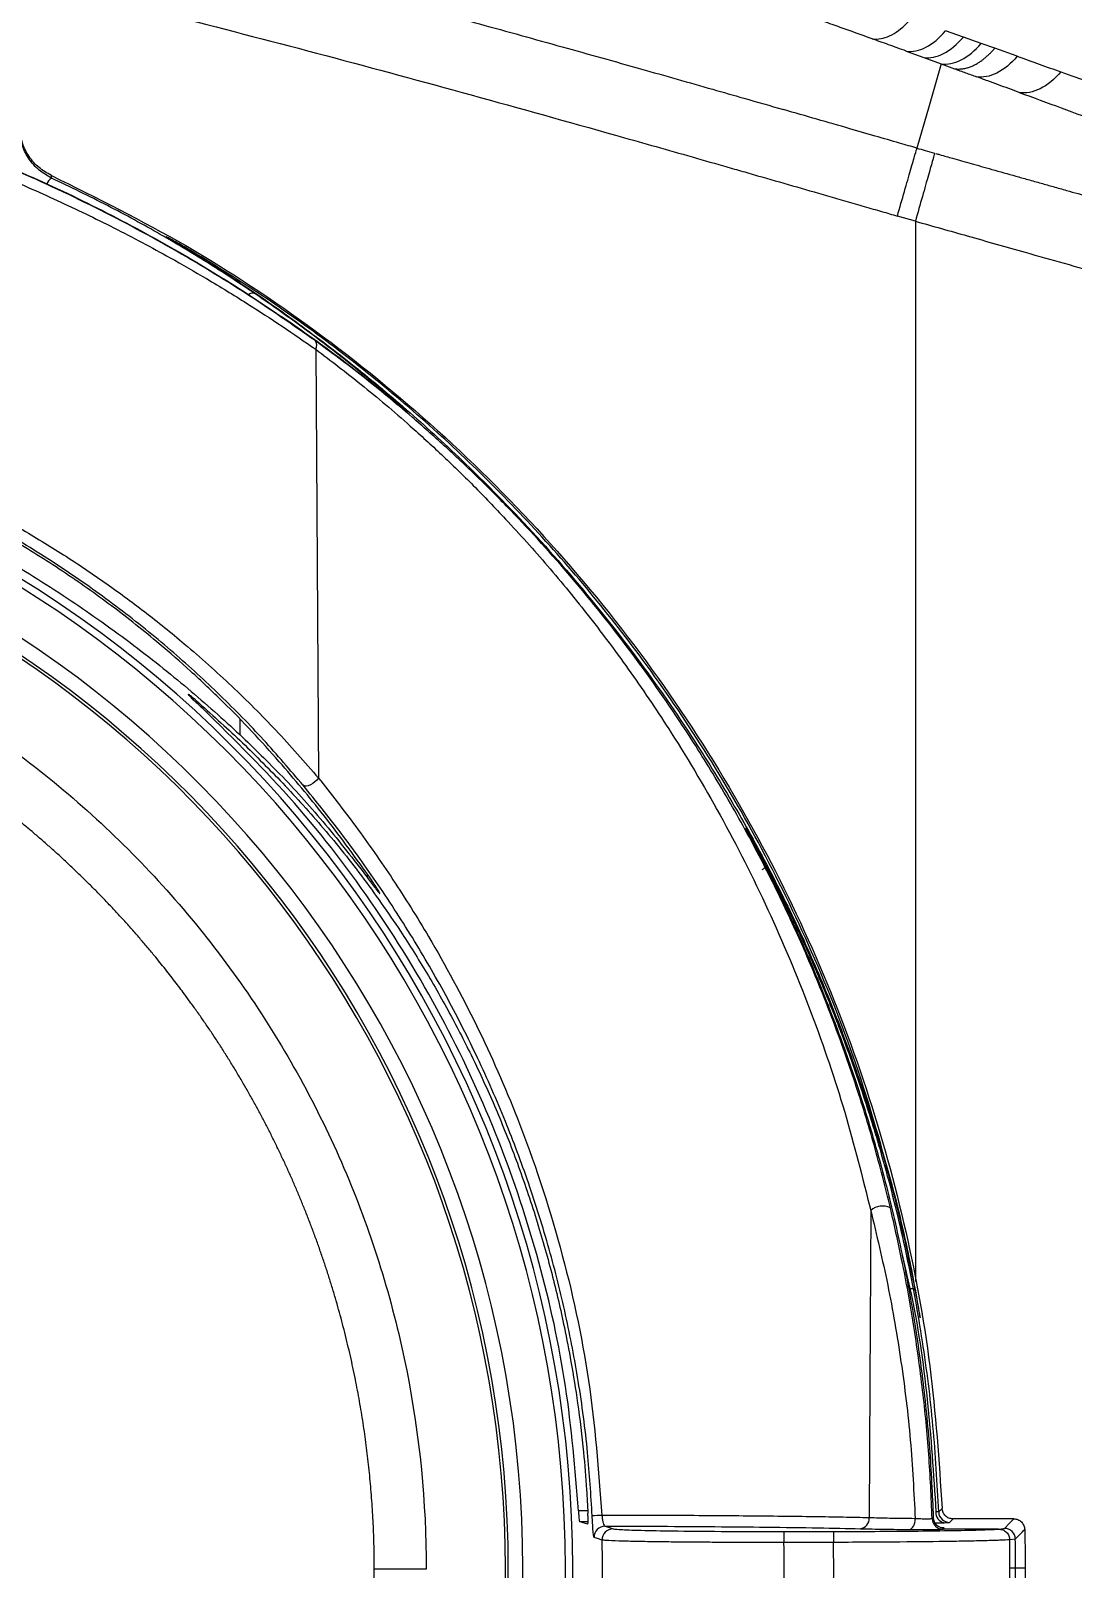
# Model space of a CAD drawing. Extents: x -50 to 28, y -10 to 124.
# Drawn here: x -36.526 to -33.661, y 41.026 to 45.254 of the extents above; entities that cross this region are included whole.
import ezdxf

# ---------------------------------------------------------------- set-up
doc = ezdxf.new("R2010")
doc.units = 0
doc.header["$MEASUREMENT"] = 0
doc.layers.add('GEOMETRY', color=2, linetype='Continuous', lineweight=25)

# ---------------------------------------------------------------- blocks, each defined once
blk = doc.blocks.new('2026 EXCURSION-ENTICE')
at = {"layer": 'GEOMETRY'}
for p, q in [((-22.4809, -33.6905), (-22.5296, -33.6732)), ((-22.4319, -33.708), (-22.4809, -33.6905)), ((-22.6377, -33.7293), (-22.5899, -33.7466)), ((-22.3946, -33.7212), (-22.4319, -33.7079)), ((-22.3328, -33.7433), (-22.3946, -33.7212)), ((-22.5899, -33.7466), (-22.5418, -33.7641)), ((-22.5418, -33.7641), (-22.5053, -33.7774)), ((-22.6128, -34.1965), (-22.6622, -34.1825)), ((-22.6128, -34.1965), (-22.6128, -37.1107)), ((-24.2607, -34.5487), (-24.253, -35.727)), ((-24.0644, -34.6789), (-24.0638, -34.6788)), ((-24.4695, -35.565), (-24.4697, -35.6075)), ((-24.1193, -35.9906), (-24.1195, -35.9999)), ((-24.6037, -36.3456), (-24.6188, -36.325)), ((-23.5132, -37.7408), (-23.5388, -37.7408)), ((-23.5359, -37.7705), (-23.5124, -37.7705)), ((-22.9741, -37.798), (-22.8379, -37.7979)), ((-22.9741, -37.798), (-22.974, -37.828)), ((-22.8379, -37.7979), (-22.8379, -37.8279)), ((-22.5591, -37.7741), (-22.5339, -37.7737)), ((-22.3843, -37.7915), (-22.5366, -37.7916)), ((-22.3423, -37.7631), (-22.5093, -37.7632)), ((-22.8379, -37.8279), (-22.974, -37.828)), ((-22.338, -37.8189), (-22.3534, -37.8208)), ((-22.3526, -37.898), (-22.3373, -37.898)), ((-22.3373, -37.898), (-22.3109, -37.898))]:
    blk.add_line(p, q, dxfattribs=at)
at = {"layer": 'GEOMETRY', "flags": 128}
for points in [[(-22.5418, -33.7641), (-22.5751, -33.8799), (-22.6085, -33.9958)], [(-22.7234, -33.9625), (-22.7582, -33.9524), (-22.7927, -33.9424)], [(-24.9873, -34.0779), (-24.9872, -34.074), (-24.9872, -34.0709)], [(-24.253, -35.727), (-24.2574, -35.7327), (-24.2629, -35.7379), (-24.269, -35.7425), (-24.2754, -35.7461), (-24.2816, -35.7485), (-24.2872, -35.7494), (-24.2919, -35.749), (-24.2953, -35.7471)], [(-22.7356, -36.9153), (-22.7378, -37.3886), (-22.7396, -37.7605)], [(-22.6138, -37.1344), (-22.6154, -37.1325), (-22.6196, -37.1313), (-22.6261, -37.1309), (-22.6317, -37.1311)], [(-22.5634, -37.7593), (-22.5652, -37.7612), (-22.5666, -37.7626)], [(-22.5393, -37.7344), (-22.5445, -37.7399), (-22.5487, -37.7441)], [(-23.5131, -37.778), (-23.5259, -37.7738), (-23.5359, -37.7705)], [(-23.4659, -37.7833), (-23.4534, -37.7874), (-23.4437, -37.7906)], [(-22.6298, -37.7925), (-22.6266, -37.7919), (-22.6236, -37.7901), (-22.6207, -37.7874), (-22.6182, -37.7837), (-22.6162, -37.7792), (-22.6146, -37.7741), (-22.6136, -37.7686), (-22.6132, -37.7628)], [(-22.5366, -37.7916), (-22.5348, -37.7898), (-22.5334, -37.7883)], [(-22.5187, -37.773), (-22.5134, -37.7675), (-22.5093, -37.7632)], [(-22.3681, -37.7895), (-22.3536, -37.7747), (-22.3423, -37.7631)], [(-23.4736, -37.8214), (-23.486, -37.8173), (-23.4958, -37.8141)]]:
    blk.add_lwpolyline(points, dxfattribs=at)
at = {"layer": 'GEOMETRY'}
for centre, radius, start, end in [((-24.9649, -34.1075), 0.0371, 127.2148, 161.4988), ((-24.4347, -34.4124), 0.0178, 65.6593, 128.8399), ((-24.2785, -34.5382), 0.0206, 329.3548, 40.276), ((-26.7555, -37.9016), 3.201, 281.9546, 78.1398), ((-26.7555, -37.9016), 3.181, 282.0488, 78.0457), ((-26.7555, -37.9016), 3.064, 282.5142, 77.5802), ((-26.7555, -37.9016), 3.024, 282.7218, 77.3726), ((-26.7555, -37.9016), 3.016, 283.2268, 76.8676), ((-23.0436, -35.9578), 0.0229, 295.5685, 335.4849), ((-22.7033, -36.9533), 0.0499, 64.0833, 130.3662), ((-23.4547, -38.304), 0.5507, 92.0225, 94.8219), ((-22.5335, -37.7583), 0.03, 181.9639, 270.0276), ((-22.5291, -37.7467), 0.0274, 174.1666, 259.8986), ((-22.5187, -37.743), 0.03, 182.1641, 270.0277), ((-23.4658, -37.8133), 0.03, 90.1456, 181.5076), ((-23.4436, -37.8206), 0.03, 90.1454, 181.3715), ((-22.7676, -37.7623), 0.0281, 276.2362, 3.6465), ((-22.5366, -37.7616), 0.03, 181.9209, 270.0276), ((-22.368, -37.8195), 0.03, 1.0933, 90.0272), ((-31.443, -28.951), 12.7098, 315.75561, 315.92229), ((-26.7555, -37.9016), 3.2828, 358.693, 1.4015), ((-26.7555, -37.9016), 3.7822, 358.9789, 1.1156), ((-26.7555, -37.9016), 3.9183, 359.016, 1.0785), ((-26.7555, -37.9016), 4.4028, 0.0472, 1.052), ((-26.7555, -37.9016), 4.4182, 0.0472, 1.0733), ((-26.7555, -37.9016), 4.4028, 359.0424, 0.0472), ((-26.7555, -37.9016), 4.4182, 359.0212, 0.0472)]:
    blk.add_arc(centre, radius, start, end, dxfattribs=at)
for points, knots in [([(36.6428, -38.9849), (36.6428, -38.9538), (36.6428, -38.9209), (36.6428, -38.8518), (36.6428, -38.8157), (36.6428, -38.7044), (36.6428, -38.6259), (36.6429, -38.4716), (36.6429, -38.3959), (36.6429, -38.2918), (36.6429, -38.2586), (36.6429, -38.196), (36.6429, -38.1665), (36.643, -38.1112), (36.643, -38.0854), (36.643, -38.0366), (36.643, -38.0136), (36.643, -37.9686), (36.643, -37.9463), (36.643, -37.9016), (36.643, -37.8792), (36.643, -37.7674), (36.6431, -37.6779), (36.6431, -37.2302), (36.643, -36.8711), (36.6425, -36.1483), (36.642, -35.7846), (36.6407, -35.0531), (36.6397, -34.6853), (36.6362, -33.5784), (36.6327, -32.8363), (36.6258, -31.7329), (36.6232, -31.3667), (36.6174, -30.6389), (36.6143, -30.2773), (36.6073, -29.5579), (36.6036, -29.2001), (36.5954, -28.4845), (36.5909, -28.1267), (36.5766, -27.0538), (36.5657, -26.3392), (36.5282, -24.1982), (36.497, -22.7741), (36.4381, -20.634), (36.4164, -19.92), (36.3801, -18.8478), (36.3674, -18.4902), (36.3408, -17.775), (36.3267, -17.4174), (36.2972, -16.7019), (36.2818, -16.3439), (36.2492, -15.6276), (36.2321, -15.2693), (36.1961, -14.5528), (36.1772, -14.1946), (36.1373, -13.4788), (36.1163, -13.1213), (36.0491, -12.0493), (35.9987, -11.335), (35.8805, -9.9073), (35.8128, -9.1939), (35.7232, -8.3929), (35.713, -8.3039), (35.6975, -8.1705), (35.6923, -8.1261), (35.6818, -8.0371), (35.6765, -7.9925), (35.665, -7.9028), (35.6586, -7.8577), (35.6448, -7.7684), (35.6373, -7.7241), (35.6214, -7.6359), (35.6129, -7.5919), (35.5946, -7.5036), (35.5849, -7.4593), (35.4923, -7.0621), (35.374, -6.7174), (35.0708, -6.0592), (34.8858, -5.7456), (34.4563, -5.1619), (34.2117, -4.8918), (33.673, -4.4064), (33.379, -4.1911), (32.7534, -3.8241), (32.4219, -3.6725), (31.9069, -3.4974), (31.7324, -3.4478), (31.4674, -3.3867), (31.3785, -3.3686), (31.2447, -3.3449), (31.1999, -3.3375), (31.1102, -3.3239), (31.0652, -3.3177), (30.9981, -3.3092), (30.9757, -3.3065), (30.9311, -3.3012), (30.9089, -3.2986), (30.8644, -3.2933), (30.842, -3.2907), (30.7963, -3.2853), (30.7731, -3.2826), (30.702, -3.2744), (30.6528, -3.2687), (30.5544, -3.2576), (30.5054, -3.2521), (30.4346, -3.2442), (30.4114, -3.2416), (30.3659, -3.2366), (30.3436, -3.2342), (30.2768, -3.2269), (30.2323, -3.2221), (30.0987, -3.2078), (30.0097, -3.1985), (29.208, -3.1159), (28.4943, -3.0535), (27.0663, -2.9444), (26.3519, -2.8976), (25.4585, -2.8452), (25.2798, -2.835), (24.9224, -2.8152), (24.7437, -2.8055), (24.2082, -2.7773), (23.8523, -2.7596), (23.1438, -2.7258), (22.7911, -2.7098), (22.0879, -2.6794), (21.7373, -2.665), (21.0356, -2.6375), (20.6844, -2.6244), (19.9793, -2.5993), (19.6253, -2.5873), (18.9141, -2.5644), (18.5568, -2.5535), (17.8413, -2.5327), (17.4836, -2.5228), (16.41, -2.4947), (15.6939, -2.4779), (14.2607, -2.4478), (13.5436, -2.4345), (12.1094, -2.4109), (11.3923, -2.4007), (9.9589, -2.3829), (9.2426, -2.3754), (8.1688, -2.366), (7.8109, -2.3632), (7.2742, -2.3594), (7.0952, -2.3582), (6.734, -2.3559), (6.5517, -2.3549), (6.1823, -2.3529), (5.9953, -2.3519), (5.6165, -2.3502), (5.4248, -2.3494), (4.8447, -2.3471), (4.4512, -2.3459), (3.8632, -2.3443), (3.6676, -2.3438), (3.2794, -2.343), (3.0868, -2.3426), (2.7059, -2.3419), (2.5177, -2.3416), (2.1461, -2.3411), (1.9627, -2.3408), (1.5999, -2.3404), (1.4204, -2.3403), (1.0624, -2.34), (0.8835, -2.3399), (0.3468, -2.3397), (-0.0111, -2.3396), (-1.0845, -2.3399), (-1.8002, -2.3405), (-3.2315, -2.3427), (-3.9472, -2.3443), (-5.3786, -2.3489), (-6.0943, -2.352), (-7.5257, -2.3608), (-8.2412, -2.3663), (-9.6738, -2.3799), (-10.391, -2.3879), (-11.827, -2.4068), (-12.5458, -2.4177), (-13.983, -2.4426), (-14.7013, -2.4566), (-16.1362, -2.4882), (-16.8526, -2.5057), (-17.7473, -2.5302), (-17.9261, -2.5352), (-18.2839, -2.5455), (-18.4628, -2.5508), (-18.999, -2.5671), (-19.3554, -2.5785), (-20.0636, -2.6022), (-20.4155, -2.6146), (-21.1159, -2.6406), (-21.4645, -2.6541), (-22.1614, -2.6825), (-22.5098, -2.6974), (-23.2094, -2.7289), (-23.5607, -2.7454), (-24.2677, -2.7804), (-24.6234, -2.7989), (-25.1589, -2.8282), (-25.3376, -2.8382), (-25.695, -2.8589), (-25.8737, -2.8696), (-26.4099, -2.9025), (-26.7676, -2.9259), (-27.4834, -2.9761), (-27.8414, -3.0029), (-28.5569, -3.0608), (-28.9143, -3.0919), (-29.4497, -3.1421), (-29.6281, -3.1595), (-29.8954, -3.1866), (-29.9845, -3.1958), (-30.1181, -3.2099), (-30.1626, -3.2146), (-30.2294, -3.2218), (-30.2518, -3.2242), (-30.2974, -3.2291), (-30.3205, -3.2317), (-30.3913, -3.2394), (-30.4403, -3.2448), (-30.5396, -3.2559), (-30.5898, -3.2616), (-30.6878, -3.2727), (-30.7354, -3.2782), (-30.8272, -3.2889), (-30.8713, -3.2941), (-30.938, -3.302), (-30.9602, -3.3046), (-31.0049, -3.3101), (-31.0274, -3.3129), (-31.0947, -3.3217), (-31.1396, -3.3282), (-31.274, -3.3493), (-31.3632, -3.3657), (-31.8068, -3.4586), (-32.154, -3.5691), (-32.8192, -3.8576), (-33.1371, -4.0356), (-33.7306, -4.4522), (-34.0061, -4.6908), (-34.5034, -5.2184), (-34.7251, -5.5074), (-35.1057, -6.1243), (-35.2647, -6.4521), (-35.4513, -6.9629), (-35.5048, -7.1361), (-35.5721, -7.4008), (-35.5923, -7.4898), (-35.6191, -7.6236), (-35.6274, -7.6682), (-35.6391, -7.7352), (-35.6429, -7.7576), (-35.6501, -7.8023), (-35.6536, -7.8248), (-35.6601, -7.8689), (-35.6632, -7.8904), (-35.669, -7.9335), (-35.6718, -7.9552), (-35.6773, -7.9995), (-35.68, -8.022), (-35.6853, -8.0666), (-35.6879, -8.0888), (-35.701, -8.1998), (-35.7113, -8.2888), (-35.7416, -8.5557), (-35.7611, -8.7338), (-35.8548, -9.6244), (-35.9185, -10.3381), (-36.0299, -11.7663), (-36.0776, -12.4807), (-36.163, -13.9102), (-36.2007, -14.6252), (-36.2697, -16.0552), (-36.3009, -16.7704), (-36.3576, -18.2009), (-36.3831, -18.9162), (-36.4295, -20.3451), (-36.4503, -21.0586), (-36.488, -22.4845), (-36.5049, -23.1969), (-36.5351, -24.6223), (-36.5485, -25.3353), (-36.5723, -26.7631), (-36.5827, -27.478), (-36.5939, -28.3724), (-36.5961, -28.5513), (-36.6003, -28.9091), (-36.6023, -29.088), (-36.608, -29.6253), (-36.6116, -29.9845), (-36.618, -30.7077), (-36.621, -31.0717), (-36.6263, -31.8041), (-36.6286, -32.1726), (-36.6349, -33.2816), (-36.6379, -34.0258), (-36.6409, -35.1326), (-36.6416, -35.4999), (-36.6426, -36.2298), (-36.6429, -36.5923), (-36.6431, -37.3131), (-36.6431, -37.6713), (-36.643, -38.0739), (-36.643, -38.1187), (-36.643, -38.2079), (-36.6429, -38.2521), (-36.6429, -38.3384), (-36.6429, -38.3806), (-36.6429, -38.4626), (-36.6429, -38.5024), (-36.6428, -38.6188), (-36.6428, -38.6921), (-36.6428, -38.8373), (-36.6428, -38.9094), (-36.6428, -38.9849)], [0, 0, 0, 0, 0.000488, 0.000488, 0.000977, 0.000977, 0.001953, 0.001953, 0.00293, 0.00293, 0.003418, 0.003418, 0.003906, 0.003906, 0.004395, 0.004395, 0.004883, 0.004883, 0.005371, 0.005371, 0.005859, 0.005859, 0.007813, 0.007813, 0.015625, 0.015625, 0.023438, 0.023438, 0.03125, 0.03125, 0.046875, 0.046875, 0.054688, 0.054688, 0.0625, 0.0625, 0.070313, 0.070313, 0.078125, 0.078125, 0.09375, 0.09375, 0.125, 0.125, 0.140625, 0.140625, 0.148438, 0.148438, 0.15625, 0.15625, 0.164063, 0.164063, 0.171875, 0.171875, 0.179688, 0.179688, 0.1875, 0.1875, 0.203125, 0.203125, 0.21875, 0.21875, 0.220703, 0.220703, 0.22168, 0.22168, 0.222656, 0.222656, 0.223633, 0.223633, 0.224609, 0.224609, 0.225586, 0.225586, 0.226563, 0.226563, 0.234375, 0.234375, 0.242188, 0.242188, 0.25, 0.25, 0.257813, 0.257813, 0.265625, 0.265625, 0.269531, 0.269531, 0.271484, 0.271484, 0.272461, 0.272461, 0.273438, 0.273438, 0.273926, 0.273926, 0.274414, 0.274414, 0.274902, 0.274902, 0.275391, 0.275391, 0.276367, 0.276367, 0.277344, 0.277344, 0.277832, 0.277832, 0.27832, 0.27832, 0.279297, 0.279297, 0.28125, 0.28125, 0.296875, 0.296875, 0.3125, 0.3125, 0.316406, 0.316406, 0.320313, 0.320313, 0.328125, 0.328125, 0.335938, 0.335938, 0.34375, 0.34375, 0.351563, 0.351563, 0.359375, 0.359375, 0.367188, 0.367188, 0.375, 0.375, 0.390625, 0.390625, 0.40625, 0.40625, 0.421875, 0.421875, 0.4375, 0.4375, 0.445313, 0.445313, 0.449219, 0.449219, 0.453125, 0.453125, 0.457031, 0.457031, 0.460938, 0.460938, 0.46875, 0.46875, 0.472656, 0.472656, 0.476563, 0.476563, 0.480469, 0.480469, 0.484375, 0.484375, 0.488281, 0.488281, 0.492188, 0.492188, 0.5, 0.5, 0.515625, 0.515625, 0.53125, 0.53125, 0.546875, 0.546875, 0.5625, 0.5625, 0.578125, 0.578125, 0.59375, 0.59375, 0.609375, 0.609375, 0.625, 0.625, 0.628906, 0.628906, 0.632813, 0.632813, 0.640625, 0.640625, 0.648438, 0.648438, 0.65625, 0.65625, 0.664063, 0.664063, 0.671875, 0.671875, 0.679688, 0.679688, 0.683594, 0.683594, 0.6875, 0.6875, 0.695313, 0.695313, 0.703125, 0.703125, 0.710938, 0.710938, 0.714844, 0.714844, 0.716797, 0.716797, 0.717773, 0.717773, 0.718262, 0.718262, 0.71875, 0.71875, 0.719727, 0.719727, 0.720703, 0.720703, 0.72168, 0.72168, 0.722656, 0.722656, 0.723145, 0.723145, 0.723633, 0.723633, 0.724609, 0.724609, 0.726563, 0.726563, 0.734375, 0.734375, 0.742188, 0.742188, 0.75, 0.75, 0.757813, 0.757813, 0.765625, 0.765625, 0.769531, 0.769531, 0.771484, 0.771484, 0.772461, 0.772461, 0.772949, 0.772949, 0.773438, 0.773438, 0.773926, 0.773926, 0.774414, 0.774414, 0.774902, 0.774902, 0.775391, 0.775391, 0.777344, 0.777344, 0.78125, 0.78125, 0.796875, 0.796875, 0.8125, 0.8125, 0.828125, 0.828125, 0.84375, 0.84375, 0.859375, 0.859375, 0.875, 0.875, 0.890625, 0.890625, 0.90625, 0.90625, 0.921875, 0.921875, 0.925781, 0.925781, 0.929688, 0.929688, 0.9375, 0.9375, 0.945313, 0.945313, 0.953125, 0.953125, 0.96875, 0.96875, 0.976563, 0.976563, 0.984375, 0.984375, 0.992188, 0.992188, 0.993164, 0.993164, 0.994141, 0.994141, 0.995117, 0.995117, 0.996094, 0.996094, 0.998047, 0.998047, 1, 1, 1, 1]), ([(-25.0394, -33.5379), (-24.9045, -33.5699), (-24.77, -33.603), (-24.5013, -33.671), (-24.3671, -33.7059), (-24.2334, -33.7413)], [0, 0, 0, 0, 0.5, 0.5, 1, 1, 1, 1]), ([(-24.1706, -33.557), (-24.1297, -33.5679), (-24.0488, -33.5895), (-23.9288, -33.622), (-23.8115, -33.6541), (-23.6968, -33.6857), (-23.5847, -33.7169), (-23.4755, -33.7474), (-23.4036, -33.7677), (-23.3682, -33.7777)], [0, 0, 0, 0, 0.152676, 0.302019, 0.448085, 0.590985, 0.730847, 0.867259, 1, 1, 1, 1]), ([(-22.7311, -33.6955), (-22.7613, -33.6846), (-22.7899, -33.6743), (-22.8343, -33.6585), (-22.8493, -33.6531), (-22.8801, -33.6421), (-22.8959, -33.6365), (-22.912, -33.6308)], [0, 0, 0, 0, 0.5, 0.5, 0.75, 0.75, 1, 1, 1, 1]), ([(-22.7187, -33.6961), (-22.7036, -33.6956), (-22.6875, -33.6903), (-22.6554, -33.671), (-22.6394, -33.657), (-22.6247, -33.6396)], [0, 0, 0, 0, 0.5, 0.5, 1, 1, 1, 1]), ([(-22.6377, -33.7292), (-22.6545, -33.7231), (-22.6709, -33.7172), (-22.702, -33.706), (-22.7167, -33.7006), (-22.7311, -33.6955)], [0, 0, 0, 0, 0.5, 0.5, 1, 1, 1, 1]), ([(-22.6377, -33.7293), (-22.6209, -33.7318), (-22.6024, -33.728), (-22.5652, -33.7087), (-22.5465, -33.6932), (-22.5296, -33.6732)], [0, 0, 0, 0, 0.5, 0.5, 1, 1, 1, 1]), ([(-22.5899, -33.7466), (-22.573, -33.7492), (-22.5542, -33.7454), (-22.5167, -33.7261), (-22.4979, -33.7105), (-22.4809, -33.6905)], [0, 0, 0, 0, 0.5, 0.5, 1, 1, 1, 1]), ([(-24.2334, -33.7413), (-24.0997, -33.7768), (-23.9666, -33.8129), (-23.7009, -33.886), (-23.5682, -33.9231), (-23.4365, -33.9603)], [0, 0, 0, 0, 0.5, 0.5, 1, 1, 1, 1]), ([(-22.5418, -33.7641), (-22.5248, -33.7667), (-22.5059, -33.763), (-22.468, -33.7437), (-22.4491, -33.728), (-22.4319, -33.708)], [0, 0, 0, 0, 0.5, 0.5, 1, 1, 1, 1]), ([(-22.5053, -33.7774), (-22.5035, -33.7777), (-22.5001, -33.7782), (-22.4949, -33.7784), (-22.4897, -33.7783), (-22.4845, -33.7779), (-22.4794, -33.7772), (-22.4743, -33.7761), (-22.4693, -33.7748), (-22.4643, -33.7732), (-22.4595, -33.7714), (-22.4547, -33.7693), (-22.45, -33.7671), (-22.4455, -33.7647), (-22.441, -33.7621), (-22.4367, -33.7593), (-22.4325, -33.7565), (-22.4284, -33.7535), (-22.4244, -33.7505), (-22.4206, -33.7473), (-22.4169, -33.7441), (-22.4133, -33.7409), (-22.4099, -33.7376), (-22.4066, -33.7344), (-22.4034, -33.7311), (-22.4003, -33.7278), (-22.3974, -33.7245), (-22.3956, -33.7223), (-22.3946, -33.7212)], [0, 0, 0, 0, 0.050033, 0.09914, 0.147322, 0.194577, 0.240908, 0.286312, 0.330791, 0.374344, 0.416972, 0.458673, 0.499449, 0.5393, 0.578224, 0.616223, 0.653296, 0.689444, 0.724665, 0.758961, 0.792331, 0.824776, 0.856294, 0.886887, 0.916554, 0.945295, 0.97311, 1, 1, 1, 1]), ([(-24.2627, -34.5248), (-24.3236, -34.4823), (-24.445, -34.3974), (-24.6543, -34.2704), (-24.879, -34.1503), (-25.1178, -34.0405), (-25.3635, -33.945), (-25.6079, -33.8666), (-25.8432, -33.805), (-25.98, -33.7779), (-26.0483, -33.7644)], [0, 0, 0, 0, 0.125679, 0.250401, 0.375573, 0.500293, 0.625558, 0.750126, 0.875243, 1, 1, 1, 1]), ([(-26.0017, -33.7717), (-25.937, -33.7852), (-25.8075, -33.8123), (-25.5855, -33.872), (-25.3552, -33.947), (-25.124, -34.0368), (-24.8989, -34.1393), (-24.6869, -34.2506), (-24.4894, -34.3675), (-24.3751, -34.4448), (-24.318, -34.4834)], [0, 0, 0, 0, 0.125312, 0.250889, 0.375194, 0.500597, 0.62496, 0.750182, 0.874953, 1, 1, 1, 1]), ([(-23.3682, -33.7777), (-23.3346, -33.7872), (-23.2684, -33.806), (-23.2023, -33.8248), (-23.1697, -33.8341)], [0, 0, 0, 0, 0.50746, 1, 1, 1, 1]), ([(-22.5053, -33.7774), (-22.4952, -33.7811), (-22.4749, -33.7885), (-22.4548, -33.7959), (-22.4447, -33.7996)], [0, 0, 0, 0, 0.500591, 1, 1, 1, 1]), ([(-22.3328, -33.7434), (-22.35, -33.7638), (-22.3693, -33.7796), (-22.408, -33.799), (-22.4273, -33.8025), (-22.4447, -33.7996)], [0, 0, 0, 0, 0.5, 0.5, 1, 1, 1, 1]), ([(-26.0732, -33.7937), (-26.0274, -33.8024), (-25.9365, -33.8197), (-25.785, -33.8545), (-25.6004, -33.9033), (-25.3797, -33.9725), (-25.1586, -34.0564), (-24.9705, -34.1387), (-24.8129, -34.2149), (-24.6765, -34.2876), (-24.5553, -34.3573), (-24.4523, -34.4204), (-24.3517, -34.4856), (-24.2911, -34.5277), (-24.2607, -34.5487)], [0, 0, 0, 0, 0.084016, 0.166849, 0.249964, 0.374459, 0.499657, 0.581567, 0.663828, 0.74956, 0.807504, 0.874292, 0.937145, 1, 1, 1, 1]), ([(-22.3272, -33.8427), (-22.3369, -33.8392), (-22.3465, -33.8356), (-22.3656, -33.8286), (-22.3751, -33.8251), (-22.3943, -33.8181), (-22.404, -33.8145), (-22.424, -33.8072), (-22.4343, -33.8034), (-22.4447, -33.7996)], [0, 0, 0, 0, 0.25, 0.25, 0.5, 0.5, 0.75, 0.75, 1, 1, 1, 1]), ([(-23.1697, -33.8341), (-23.1412, -33.8422), (-23.0763, -33.8608), (-23.0114, -33.8794), (-22.9749, -33.8899)], [0, 0, 0, 0, 0.438571, 1, 1, 1, 1]), ([(-24.9872, -34.0709), (-24.9991, -34.0642), (-25.0228, -34.0509), (-25.0498, -34.0198), (-25.0688, -33.9832), (-25.0723, -33.9561), (-25.0741, -33.9426)], [0, 0, 0, 0, 0.249566, 0.499546, 0.749671, 1, 1, 1, 1]), ([(-24.9873, -34.0779), (-24.9991, -34.0713), (-25.0226, -34.058), (-25.0497, -34.0269), (-25.0687, -33.9902), (-25.0723, -33.963), (-25.0741, -33.9495)], [0, 0, 0, 0, 0.250075, 0.50007, 0.749973, 1, 1, 1, 1]), ([(-23.4365, -33.9603), (-23.3707, -33.9789), (-23.3049, -33.9975), (-23.2061, -34.0257), (-23.1731, -34.0351), (-23.1319, -34.0469), (-23.1238, -34.0493), (-23.1081, -34.0538), (-23.1005, -34.0559), (-23.0855, -34.0603), (-23.078, -34.0624), (-23.0625, -34.0668), (-23.0545, -34.0691), (-23.0464, -34.0715)], [0, 0, 0, 0, 0.5, 0.5, 0.75, 0.75, 0.8125, 0.8125, 0.875, 0.875, 0.9375, 0.9375, 1, 1, 1, 1]), ([(-22.6622, -34.1825), (-22.6556, -34.1593), (-22.6489, -34.1362), (-22.6365, -34.093), (-22.6307, -34.073), (-22.6209, -34.0389), (-22.6168, -34.0247), (-22.6109, -34.0042), (-22.6091, -33.9979), (-22.6085, -33.9958)], [0, 0, 0, 0, 0.25, 0.25, 0.5, 0.5, 0.75, 0.75, 1, 1, 1, 1]), ([(-22.6085, -33.9958), (-22.6161, -33.9936), (-22.6237, -33.9914), (-22.6397, -33.9867), (-22.6481, -33.9843), (-22.6567, -33.9818)], [0, 0, 0, 0, 0.5, 0.5, 1, 1, 1, 1]), ([(-22.6085, -33.9958), (-22.6009, -33.998), (-22.5847, -34.0026), (-22.5685, -34.0072), (-22.5598, -34.0097)], [0, 0, 0, 0, 0.465468, 1, 1, 1, 1]), ([(-22.5598, -34.0096), (-22.5604, -34.0117), (-22.5622, -34.018), (-22.568, -34.0386), (-22.5721, -34.0527), (-22.5817, -34.0869), (-22.5874, -34.107), (-22.5997, -34.1502), (-22.6062, -34.1734), (-22.6128, -34.1965)], [0, 0, 0, 0, 0.25, 0.25, 0.5, 0.5, 0.75, 0.75, 1, 1, 1, 1]), ([(-22.5463, -34.0135), (-22.5398, -34.0153), (-22.5337, -34.0171), (-22.5218, -34.0204), (-22.5161, -34.022), (-22.5105, -34.0237)], [0, 0, 0, 0, 0.5, 0.5, 1, 1, 1, 1]), ([(-22.5105, -34.0237), (-22.5022, -34.026), (-22.4852, -34.0308), (-22.459, -34.0382), (-22.4313, -34.046), (-22.4124, -34.0514), (-22.4026, -34.0541)], [0, 0, 0, 0, 0.229433, 0.471836, 0.728395, 1, 1, 1, 1]), ([(-24.4274, -34.3961), (-24.468, -34.369), (-24.5491, -34.3149), (-24.6861, -34.2329), (-24.8316, -34.1528), (-24.9353, -34.1029), (-24.9873, -34.0779)], [0, 0, 0, 0, 0.251043, 0.501732, 0.750216, 1, 1, 1, 1]), ([(-24.9872, -34.0709), (-24.8628, -34.1327), (-24.611, -34.2577), (-24.256, -34.494), (-23.9193, -34.7674), (-23.6092, -35.0789), (-23.3311, -35.4233), (-23.0948, -35.7887), (-22.9015, -36.1675), (-22.7504, -36.5525), (-22.6397, -36.9452), (-22.5656, -37.3398), (-22.548, -37.6038), (-22.5393, -37.7344)], [0, 0, 0, 0, 0.089872, 0.181822, 0.275439, 0.370263, 0.465796, 0.561518, 0.651474, 0.740695, 0.82877, 0.915318, 1, 1, 1, 1]), ([(-23.0464, -34.0715), (-23.0142, -34.0807), (-22.9826, -34.0898), (-22.9192, -34.1081), (-22.8871, -34.1174), (-22.8541, -34.1269)], [0, 0, 0, 0, 0.5, 0.5, 1, 1, 1, 1]), ([(-22.337, -34.0726), (-22.326, -34.0757), (-22.3028, -34.0823), (-22.2795, -34.0888), (-22.2673, -34.0922)], [0, 0, 0, 0, 0.471226, 1, 1, 1, 1]), ([(-22.2673, -34.0922), (-22.2561, -34.0954), (-22.2329, -34.1019), (-22.2097, -34.1084), (-22.1977, -34.1118)], [0, 0, 0, 0, 0.479165, 1, 1, 1, 1]), ([(-22.8541, -34.1269), (-22.8459, -34.1293), (-22.8376, -34.1317), (-22.8208, -34.1365), (-22.8122, -34.139), (-22.7951, -34.144), (-22.7867, -34.1464), (-22.7699, -34.1513), (-22.7615, -34.1537), (-22.7533, -34.1561)], [0, 0, 0, 0, 0.25, 0.25, 0.5, 0.5, 0.75, 0.75, 1, 1, 1, 1]), ([(-22.7055, -34.1699), (-22.698, -34.1721), (-22.6906, -34.1742), (-22.6763, -34.1784), (-22.6693, -34.1804), (-22.6622, -34.1825)], [0, 0, 0, 0, 0.5, 0.5, 1, 1, 1, 1]), ([(-24.6002, -34.2798), (-24.6075, -34.2755), (-24.6221, -34.2669), (-24.6428, -34.255), (-24.6602, -34.2454), (-24.6695, -34.2404), (-24.6724, -34.2391), (-24.6722, -34.2395), (-24.6697, -34.2411), (-24.6635, -34.245), (-24.6514, -34.2522), (-24.6384, -34.26), (-24.6319, -34.2638)], [0, 0, 0, 0, 0.1253853, 0.25058, 0.3756832, 0.5006798, 0.5635034, 0.6261243, 0.6879901, 0.7510912, 0.8753407, 1, 1, 1, 1]), ([(-24.6319, -34.2638), (-24.5799, -34.2955), (-24.4871, -34.3522), (-24.4057, -34.4088), (-24.3699, -34.4336)], [0, 0, 0, 0, 0.559801, 1, 1, 1, 1]), ([(-22.6645, -36.89), (-22.6973, -36.7704), (-22.7612, -36.5374), (-22.8914, -36.2088), (-23.0376, -35.9081), (-23.1975, -35.6361), (-23.3606, -35.3994), (-23.5244, -35.192), (-23.688, -35.0081), (-23.8592, -34.8369), (-24.0367, -34.6783), (-24.2198, -34.5327), (-24.4068, -34.399), (-24.5361, -34.3193), (-24.6002, -34.2798)], [0, 0, 0, 0, 0.1114325, 0.2172248, 0.3173762, 0.4118858, 0.500753, 0.5757258, 0.6494814, 0.7220198, 0.7933409, 0.8634447, 0.9323311, 1, 1, 1, 1]), ([(-24.3699, -34.4336), (-24.321, -34.469), (-24.2233, -34.5395), (-24.069, -34.6635), (-23.9138, -34.7999), (-23.7459, -34.9625), (-23.5675, -35.1562), (-23.3885, -35.3785), (-23.2385, -35.5925), (-23.1154, -35.7919), (-23.0145, -35.9747), (-22.9236, -36.1603), (-22.8426, -36.3484), (-22.771, -36.5394), (-22.7089, -36.7337), (-22.6553, -36.9315), (-22.6276, -37.0666), (-22.6138, -37.1344)], [0, 0, 0, 0, 0.062787, 0.125368, 0.186482, 0.250773, 0.332825, 0.417537, 0.501222, 0.563972, 0.626656, 0.688935, 0.751003, 0.813012, 0.875092, 0.937371, 1, 1, 1, 1]), ([(-24.318, -34.4834), (-24.271, -34.5168), (-24.187, -34.5763), (-24.0982, -34.6481), (-24.0591, -34.6798)], [0, 0, 0, 0, 0.559719, 1, 1, 1, 1]), ([(-22.6814, -36.9084), (-22.6959, -36.8506), (-22.7248, -36.7351), (-22.7775, -36.5644), (-22.8369, -36.3957), (-22.9041, -36.2288), (-22.9791, -36.0635), (-23.0629, -35.8985), (-23.154, -35.7375), (-23.2641, -35.5619), (-23.3962, -35.3739), (-23.5543, -35.176), (-23.6974, -35.0182), (-23.8158, -34.8993), (-23.9064, -34.8138), (-24.0118, -34.7205), (-24.133, -34.6205), (-24.2194, -34.5568), (-24.2627, -34.5248)], [0, 0, 0, 0, 0.062578, 0.12494, 0.187178, 0.249403, 0.311742, 0.37436, 0.438669, 0.499337, 0.582655, 0.667231, 0.749288, 0.792571, 0.834304, 0.874708, 0.937237, 1, 1, 1, 1]), ([(-24.2607, -34.5487), (-24.2195, -34.58), (-24.1353, -34.6438), (-24.0174, -34.7438), (-23.9142, -34.8382), (-23.8264, -34.9236), (-23.7284, -35.0251), (-23.6209, -35.1452), (-23.5056, -35.2862), (-23.3917, -35.4394), (-23.2667, -35.6253), (-23.1355, -35.8477), (-23.0064, -36.1059), (-22.8956, -36.3735), (-22.8036, -36.6432), (-22.7582, -36.825), (-22.7356, -36.9153)], [0, 0, 0, 0, 0.061365, 0.125284, 0.165685, 0.207459, 0.250685, 0.308517, 0.369388, 0.433413, 0.500691, 0.596474, 0.697802, 0.800344, 0.900918, 1, 1, 1, 1]), ([(-24.0591, -34.6798), (-24.0458, -34.6908), (-24.0259, -34.7073), (-24.0107, -34.7196), (-24.0073, -34.7219), (-24.0132, -34.7161), (-24.0302, -34.7008), (-24.0503, -34.6837), (-24.0636, -34.6723)], [0, 0, 0, 0, 0.249655, 0.37534, 0.500544, 0.625817, 0.751339, 1, 1, 1, 1]), ([(-26.0776, -34.6762), (-26.0404, -34.6827), (-25.9673, -34.6957), (-25.8475, -34.7235), (-25.7237, -34.7577), (-25.5816, -34.8039), (-25.4228, -34.865), (-25.2496, -34.9441), (-25.0952, -35.0266), (-24.9592, -35.1089), (-24.8426, -35.1869), (-24.7292, -35.2703), (-24.6113, -35.3654), (-24.4898, -35.4743), (-24.3658, -35.5977), (-24.2913, -35.6831), (-24.253, -35.727)], [0, 0, 0, 0, 0.063686, 0.125519, 0.188239, 0.2504, 0.33344, 0.416476, 0.500703, 0.561889, 0.6253, 0.686462, 0.750623, 0.831769, 0.913422, 1, 1, 1, 1]), ([(-24.2953, -35.7471), (-24.331, -35.7052), (-24.4022, -35.6216), (-24.5216, -35.4997), (-24.6506, -35.3812), (-24.7898, -35.2678), (-24.9384, -35.1609), (-25.0823, -35.0701), (-25.2177, -34.9946), (-25.3433, -34.9322), (-25.4694, -34.8767), (-25.596, -34.828), (-25.7203, -34.7866), (-25.8411, -34.7525), (-25.9572, -34.725), (-26.0283, -34.7121), (-26.0641, -34.7057)], [0, 0, 0, 0, 0.083609, 0.167016, 0.249377, 0.333662, 0.416986, 0.499237, 0.562712, 0.624621, 0.687682, 0.749602, 0.812348, 0.874485, 0.93689, 1, 1, 1, 1]), ([(-24.361, -35.6821), (-24.3857, -35.6544), (-24.4349, -35.5992), (-24.5164, -35.5159), (-24.6014, -35.4354), (-24.7025, -35.347), (-24.8192, -35.2542), (-24.9556, -35.1576), (-25.1221, -35.053), (-25.3227, -34.9462), (-25.516, -34.8642), (-25.6672, -34.8111), (-25.7771, -34.7777), (-25.8832, -34.75), (-25.9482, -34.7364), (-25.9811, -34.7295)], [0, 0, 0, 0, 0.062662, 0.124976, 0.190098, 0.249531, 0.334712, 0.417565, 0.499497, 0.624823, 0.749641, 0.812015, 0.874684, 0.936589, 1, 1, 1, 1]), ([(-25.8717, -34.7864), (-25.8443, -34.7956), (-25.7898, -34.814), (-25.6717, -34.857), (-25.5358, -34.9117), (-25.3851, -34.9806), (-25.2552, -35.0462), (-25.1386, -35.111), (-25.0346, -35.1736), (-24.9455, -35.2309), (-24.8568, -35.2917), (-24.7718, -35.3537), (-24.6892, -35.4176), (-24.6119, -35.4811), (-24.5381, -35.5447), (-24.4925, -35.5865), (-24.4697, -35.6075)], [0, 0, 0, 0, 0.062956, 0.124897, 0.250264, 0.333335, 0.416486, 0.50109, 0.561415, 0.625024, 0.684497, 0.750001, 0.812588, 0.874919, 0.937289, 1, 1, 1, 1]), ([(-26.7555, -35.1032), (-26.5723, -35.1032), (-26.3892, -35.1213), (-26.0299, -35.1927), (-25.8538, -35.2462), (-25.5154, -35.3863), (-25.353, -35.4731), (-25.0485, -35.6766), (-24.9062, -35.7934), (-24.6472, -36.0524), (-24.5304, -36.1946), (-24.3269, -36.4992), (-24.2402, -36.6615), (-24.1, -36.9999), (-24.0466, -37.1761), (-23.9751, -37.5353), (-23.9571, -37.7185), (-23.9571, -37.9016)], [0, 0, 0, 0, 0.125, 0.125, 0.25, 0.25, 0.375, 0.375, 0.5, 0.5, 0.625, 0.625, 0.75, 0.75, 0.875, 0.875, 1, 1, 1, 1]), ([(-24.5899, -35.5138), (-24.5934, -35.5108), (-24.6005, -35.5047), (-24.6076, -35.499), (-24.6107, -35.4969), (-24.6118, -35.4964), (-24.6115, -35.4968), (-24.6115, -35.4968)], [0, 0, 0, 0, 0.327403, 0.656819, 0.822613, 0.987681, 1, 1, 1, 1]), ([(-24.611, -35.4978), (-24.6104, -35.4985), (-24.6087, -35.5005), (-24.6022, -35.507), (-24.5925, -35.5164), (-24.5815, -35.5266), (-24.5739, -35.5337), (-24.5701, -35.5372)], [0, 0, 0, 0, 0.111919, 0.334349, 0.556442, 0.778554, 1, 1, 1, 1]), ([(-23.5388, -37.7408), (-23.5481, -37.6265), (-23.5669, -37.3962), (-23.6422, -37.0551), (-23.7526, -36.7207), (-23.9023, -36.3943), (-24.0903, -36.0832), (-24.312, -35.7916), (-24.4845, -35.6216), (-24.5701, -35.5372)], [0, 0, 0, 0, 0.137831, 0.277768, 0.419024, 0.560764, 0.708841, 0.855556, 1, 1, 1, 1]), ([(-24.4697, -35.6075), (-24.4304, -35.6454), (-24.3515, -35.7214), (-24.2325, -35.8536), (-24.1572, -35.951), (-24.1195, -35.9999)], [0, 0, 0, 0, 0.331283, 0.6643741, 1, 1, 1, 1]), ([(-24.1162, -35.9948), (-24.1566, -35.9388), (-24.2372, -35.8273), (-24.3198, -35.7304), (-24.361, -35.6821)], [0, 0, 0, 0, 0.5017693, 1, 1, 1, 1]), ([(-24.253, -35.727), (-24.2187, -35.7707), (-24.1498, -35.8587), (-24.0474, -36.0057), (-23.9338, -36.1867), (-23.8158, -36.4053), (-23.6904, -36.6899), (-23.5829, -37.0158), (-23.5026, -37.3813), (-23.4836, -37.6298), (-23.4742, -37.7536)], [0, 0, 0, 0, 0.0826473, 0.1663746, 0.2508222, 0.3758252, 0.500816, 0.66697, 0.8340642, 1, 1, 1, 1]), ([(-24.3586, -35.7336), (-24.3212, -35.7738), (-24.2459, -35.8546), (-24.1339, -35.9949), (-24.0369, -36.1321), (-23.9536, -36.2649), (-23.885, -36.3862), (-23.8204, -36.5136), (-23.7608, -36.6457), (-23.7045, -36.7884), (-23.6542, -36.9366), (-23.6113, -37.0874), (-23.5807, -37.2186), (-23.5577, -37.3377), (-23.5394, -37.4518), (-23.5254, -37.5692), (-23.5169, -37.6705), (-23.5139, -37.7266), (-23.5128, -37.7483)], [0, 0, 0, 0, 0.082431, 0.165721, 0.250372, 0.311122, 0.3758, 0.435732, 0.500201, 0.567116, 0.638002, 0.706284, 0.773676, 0.815576, 0.866048, 0.926009, 0.97139, 1, 1, 1, 1]), ([(-23.501, -37.7552), (-23.5046, -37.6972), (-23.5122, -37.5733), (-23.5369, -37.389), (-23.5724, -37.2022), (-23.618, -37.0202), (-23.6735, -36.8424), (-23.7393, -36.667), (-23.8135, -36.498), (-23.8972, -36.3325), (-23.9889, -36.173), (-24.0876, -36.0206), (-24.1913, -35.876), (-24.2605, -35.7902), (-24.2953, -35.7471)], [0, 0, 0, 0, 0.0780225, 0.1665472, 0.2493951, 0.3331697, 0.4183466, 0.4992167, 0.5845665, 0.6662784, 0.7492153, 0.834359, 0.9167284, 1, 1, 1, 1]), ([(-24.8832, -36.0188), (-24.8907, -36.0113), (-24.9058, -35.9964), (-24.9287, -35.9745), (-24.9518, -35.9528), (-24.9751, -35.9314), (-24.9987, -35.9103), (-25.0226, -35.8895), (-25.0466, -35.869), (-25.0628, -35.8556), (-25.0709, -35.8489)], [0, 0, 0, 0, 0.1254749, 0.2507791, 0.3759301, 0.5009453, 0.6258422, 0.7506386, 0.8753519, 1, 1, 1, 1]), ([(-23.0228, -35.9673), (-23.0341, -35.9458), (-23.0512, -35.9136), (-23.0694, -35.8812), (-23.0771, -35.868), (-23.0794, -35.8644), (-23.0793, -35.865), (-23.0779, -35.868), (-23.0724, -35.8786), (-23.0556, -35.9104), (-23.0388, -35.9427), (-23.0276, -35.9641)], [0, 0, 0, 0, 0.248704, 0.373823, 0.44047, 0.499476, 0.529118, 0.559206, 0.625207, 0.750412, 1, 1, 1, 1]), ([(-23.0276, -35.9641), (-23.0048, -36.0095), (-22.9594, -36.1002), (-22.8964, -36.2416), (-22.8352, -36.3933), (-22.7818, -36.5431), (-22.7357, -36.6892), (-22.6936, -36.8403), (-22.6538, -37.0085), (-22.6186, -37.1933), (-22.5917, -37.3794), (-22.5723, -37.5683), (-22.5664, -37.6956), (-22.5634, -37.7593)], [0, 0, 0, 0, 0.081583, 0.163148, 0.250004, 0.346393, 0.421162, 0.498479, 0.600402, 0.700131, 0.800125, 0.899873, 1, 1, 1, 1]), ([(-22.5487, -37.7441), (-22.553, -37.6655), (-22.5615, -37.5081), (-22.5913, -37.2749), (-22.6329, -37.0455), (-22.675, -36.8701), (-22.7105, -36.7433), (-22.7347, -36.6629), (-22.7595, -36.5861), (-22.786, -36.5093), (-22.8095, -36.4448), (-22.8349, -36.3788), (-22.8586, -36.3197), (-22.8847, -36.2576), (-22.9102, -36.1995), (-22.9367, -36.1413), (-22.9648, -36.0821), (-22.9937, -36.0235), (-23.0132, -35.9857), (-23.0228, -35.9673)], [0, 0, 0, 0, 0.12548, 0.250939, 0.376538, 0.501325, 0.543464, 0.590724, 0.638076, 0.675089, 0.723255, 0.750056, 0.790443, 0.827009, 0.859756, 0.893912, 0.931026, 0.966388, 1, 1, 1, 1]), ([(-24.7046, -36.215), (-24.7116, -36.2065), (-24.7258, -36.1894), (-24.7474, -36.1642), (-24.7692, -36.1393), (-24.7914, -36.1146), (-24.8139, -36.0902), (-24.8367, -36.0661), (-24.8597, -36.0422), (-24.8753, -36.0266), (-24.8832, -36.0188)], [0, 0, 0, 0, 0.125155, 0.2502272, 0.3752358, 0.5002001, 0.6251394, 0.7500729, 0.87502, 1, 1, 1, 1]), ([(-24.1195, -35.9999), (-24.1155, -36.0053), (-24.1075, -36.0161), (-24.0965, -36.0306), (-24.0888, -36.0404), (-24.0852, -36.0444), (-24.0841, -36.045), (-24.0849, -36.0429), (-24.088, -36.0372), (-24.0973, -36.0222), (-24.1087, -36.0057), (-24.1162, -35.9948)], [0, 0, 0, 0, 0.124462, 0.249259, 0.374192, 0.43667, 0.49962, 0.560529, 0.625398, 0.750512, 1, 1, 1, 1]), ([(-24.6443, -36.291), (-24.6492, -36.2846), (-24.659, -36.2718), (-24.674, -36.2528), (-24.6891, -36.2338), (-24.6994, -36.2213), (-24.7046, -36.215)], [0, 0, 0, 0, 0.2493399, 0.4991059, 0.7493189, 1, 1, 1, 1]), ([(-24.6188, -36.325), (-24.623, -36.3193), (-24.6314, -36.3079), (-24.64, -36.2967), (-24.6443, -36.291)], [0, 0, 0, 0, 0.4980208, 1, 1, 1, 1]), ([(-24.5112, -36.482), (-24.5172, -36.4726), (-24.5292, -36.4538), (-24.5476, -36.426), (-24.5661, -36.3987), (-24.5847, -36.3719), (-24.5974, -36.3543), (-24.6037, -36.3456)], [0, 0, 0, 0, 0.203759, 0.405606, 0.605573, 0.803693, 1, 1, 1, 1]), ([(-24.4277, -36.6235), (-24.4329, -36.614), (-24.4435, -36.5949), (-24.4599, -36.5664), (-24.4766, -36.5381), (-24.4937, -36.5099), (-24.5054, -36.4913), (-24.5112, -36.482)], [0, 0, 0, 0, 0.199349, 0.398993, 0.598962, 0.799287, 1, 1, 1, 1]), ([(-24.2929, -36.9081), (-24.2969, -36.8983), (-24.3048, -36.8788), (-24.3172, -36.8497), (-24.3298, -36.8208), (-24.3428, -36.792), (-24.3561, -36.7635), (-24.3698, -36.7351), (-24.3837, -36.7069), (-24.398, -36.6789), (-24.4126, -36.6511), (-24.4226, -36.6327), (-24.4277, -36.6235)], [0, 0, 0, 0, 0.100459, 0.200778, 0.300971, 0.401053, 0.501037, 0.600938, 0.700771, 0.800549, 0.900287, 1, 1, 1, 1]), ([(-24.1519, -37.3799), (-24.1541, -37.3691), (-24.1585, -37.3476), (-24.1656, -37.3154), (-24.1731, -37.2834), (-24.181, -37.2514), (-24.1892, -37.2196), (-24.1978, -37.1879), (-24.2068, -37.1564), (-24.2162, -37.1249), (-24.226, -37.0936), (-24.2362, -37.0624), (-24.2468, -37.0313), (-24.2577, -37.0003), (-24.2691, -36.9694), (-24.2808, -36.9387), (-24.2889, -36.9183), (-24.2929, -36.9081)], [0, 0, 0, 0, 0.066856, 0.133641, 0.200366, 0.26704, 0.333674, 0.400277, 0.466859, 0.533432, 0.600004, 0.666586, 0.733189, 0.799821, 0.866494, 0.933217, 1, 1, 1, 1]), ([(-22.5666, -37.7626), (-22.5692, -37.7038), (-22.5745, -37.586), (-22.5919, -37.4076), (-22.6165, -37.2296), (-22.6468, -37.0608), (-22.6705, -36.9565), (-22.6814, -36.9084)], [0, 0, 0, 0, 0.201934, 0.404305, 0.615918, 0.822902, 1, 1, 1, 1]), ([(-22.6089, -37.1531), (-22.6141, -37.1244), (-22.6247, -37.0666), (-22.6433, -36.9782), (-22.6575, -36.9192), (-22.6645, -36.89)], [0, 0, 0, 0, 0.330649, 0.668345, 1, 1, 1, 1]), ([(-22.7356, -36.9153), (-22.7193, -36.9831), (-22.687, -37.1181), (-22.6506, -37.3313), (-22.6243, -37.5461), (-22.6169, -37.6907), (-22.6132, -37.7628)], [0, 0, 0, 0, 0.251646, 0.501185, 0.751316, 1, 1, 1, 1]), ([(-22.6504, -37.0337), (-22.6426, -37.0658), (-22.6107, -37.1969), (-22.5762, -37.434), (-22.5629, -37.6408), (-22.5563, -37.744)], [0, 0, 0, 0, 0.139711, 0.57059, 1, 1, 1, 1]), ([(-22.6138, -37.1344), (-22.6131, -37.1377), (-22.612, -37.1438), (-22.6109, -37.1498), (-22.6104, -37.1524)], [0, 0, 0, 0, 0.559993, 1, 1, 1, 1]), ([(-22.6104, -37.1524), (-22.6087, -37.1613), (-22.6059, -37.1766), (-22.6026, -37.195), (-22.6007, -37.2054), (-22.5998, -37.2101), (-22.5996, -37.2107), (-22.5996, -37.2109)], [0, 0, 0, 0, 0.3861746, 0.6700189, 0.842829, 0.9269374, 1, 1, 1, 1]), ([(-22.5996, -37.2109), (-22.5996, -37.2107), (-22.5996, -37.2103), (-22.6002, -37.2057), (-22.6018, -37.1954), (-22.6048, -37.1771), (-22.6074, -37.1619), (-22.6089, -37.1531)], [0, 0, 0, 0, 0.072592, 0.156003, 0.330036, 0.613905, 1, 1, 1, 1]), ([(-24.109, -37.6823), (-24.1099, -37.6721), (-24.1117, -37.6518), (-24.1148, -37.6214), (-24.1182, -37.591), (-24.1219, -37.5607), (-24.1261, -37.5304), (-24.1305, -37.5002), (-24.1353, -37.47), (-24.1405, -37.4399), (-24.146, -37.4099), (-24.1499, -37.3899), (-24.1519, -37.3799)], [0, 0, 0, 0, 0.1000828, 0.2001119, 0.3001007, 0.4000623, 0.5000098, 0.5999566, 0.6999158, 0.7999007, 0.8999243, 1, 1, 1, 1]), ([(-24.0999, -37.9016), (-24.0999, -37.8912), (-24.1, -37.8702), (-24.1006, -37.8388), (-24.1015, -37.8075), (-24.1028, -37.7761), (-24.1045, -37.7448), (-24.1065, -37.7135), (-24.1082, -37.6927), (-24.109, -37.6823)], [0, 0, 0, 0, 0.143017, 0.285947, 0.42881, 0.571627, 0.714417, 0.857201, 1, 1, 1, 1]), ([(-23.5131, -37.778), (-23.5129, -37.7776), (-23.5125, -37.7768), (-23.5123, -37.77), (-23.5123, -37.7601), (-23.5126, -37.7522), (-23.5128, -37.7483)], [0, 0, 0, 0, 0.250053, 0.499878, 0.7492, 1, 1, 1, 1]), ([(-23.4958, -37.8141), (-23.4963, -37.8129), (-23.4972, -37.8105), (-23.4987, -37.7949), (-23.5, -37.7756), (-23.5007, -37.762), (-23.501, -37.7552)], [0, 0, 0, 0, 0.280134, 0.559706, 0.779799, 1, 1, 1, 1]), ([(-23.4742, -37.7536), (-23.4737, -37.7575), (-23.4729, -37.7653), (-23.4708, -37.775), (-23.4684, -37.7818), (-23.4667, -37.7828), (-23.4659, -37.7833)], [0, 0, 0, 0, 0.245721, 0.494218, 0.745704, 1, 1, 1, 1]), ([(-22.7396, -37.7605), (-22.7627, -37.76), (-22.8085, -37.7589), (-22.916, -37.7572), (-23.067, -37.7554), (-23.2664, -37.754), (-23.406, -37.7537), (-23.4742, -37.7536)], [0, 0, 0, 0, 0.135062, 0.267288, 0.522821, 0.76706, 1, 1, 1, 1]), ([(-22.5614, -37.7692), (-22.5617, -37.7687), (-22.5631, -37.7657), (-22.5633, -37.7621), (-22.5635, -37.7592)], [0, 0, 0, 0, 0.159694, 1, 1, 1, 1]), ([(-22.5487, -37.7441), (-22.5491, -37.7441), (-22.5499, -37.7441), (-22.5541, -37.744), (-22.5563, -37.744)], [0, 0, 0, 0, 0.499799, 1, 1, 1, 1]), ([(-22.5093, -37.7632), (-22.5131, -37.7628), (-22.5208, -37.762), (-22.5306, -37.7554), (-22.5375, -37.7459), (-22.5387, -37.7383), (-22.5393, -37.7344)], [0, 0, 0, 0, 0.250022, 0.499878, 0.749291, 1, 1, 1, 1]), ([(-23.4659, -37.7833), (-23.4145, -37.7834), (-23.3105, -37.7836), (-23.1611, -37.7845), (-23.0138, -37.7859), (-22.8754, -37.7878), (-22.8012, -37.7894), (-22.7646, -37.7903)], [0, 0, 0, 0, 0.1836512, 0.3714773, 0.5610478, 0.7831202, 1, 1, 1, 1]), ([(-23.4437, -37.7906), (-23.4376, -37.7914), (-23.4256, -37.7929), (-23.3613, -37.795), (-23.2637, -37.7967), (-23.1309, -37.7979), (-23.0263, -37.798), (-22.9741, -37.798)], [0, 0, 0, 0, 0.187564, 0.374241, 0.560712, 0.780345, 1, 1, 1, 1]), ([(-22.8379, -37.7979), (-22.7995, -37.7978), (-22.7231, -37.7977), (-22.6151, -37.7968), (-22.5155, -37.7955), (-22.4304, -37.7937), (-22.3997, -37.7922), (-22.3843, -37.7915)], [0, 0, 0, 0, 0.187666, 0.373776, 0.560449, 0.780252, 1, 1, 1, 1]), ([(-22.7646, -37.7903), (-22.7431, -37.7908), (-22.7046, -37.7916), (-22.6527, -37.7923), (-22.6298, -37.7925)], [0, 0, 0, 0, 0.558411, 1, 1, 1, 1]), ([(-22.6132, -37.7628), (-22.6375, -37.7625), (-22.686, -37.7619), (-22.7217, -37.761), (-22.7396, -37.7605)], [0, 0, 0, 0, 0.501076, 1, 1, 1, 1]), ([(-22.6298, -37.7925), (-22.6251, -37.7926), (-22.6158, -37.7927), (-22.5997, -37.7927), (-22.5836, -37.7927), (-22.5684, -37.7925), (-22.5552, -37.7924), (-22.545, -37.7921), (-22.5381, -37.7919), (-22.5371, -37.7917), (-22.5366, -37.7916)], [0, 0, 0, 0, 0.1248028, 0.2498294, 0.3749194, 0.4999145, 0.6247849, 0.749508, 0.8745601, 1, 1, 1, 1]), ([(-22.5666, -37.7626), (-22.5669, -37.7628), (-22.5674, -37.7631), (-22.5708, -37.7635), (-22.5759, -37.7638), (-22.5825, -37.7639), (-22.5901, -37.7638), (-22.5982, -37.7636), (-22.6062, -37.7633), (-22.6109, -37.763), (-22.6132, -37.7628)], [0, 0, 0, 0, 0.125618, 0.250676, 0.375271, 0.49995, 0.62478, 0.749815, 0.874727, 1, 1, 1, 1]), ([(-22.5334, -37.7883), (-22.5339, -37.7882), (-22.5347, -37.788), (-22.5406, -37.7878), (-22.5431, -37.7877)], [0, 0, 0, 0, 0.559351, 1, 1, 1, 1]), ([(-22.5339, -37.7737), (-22.5291, -37.7736), (-22.5207, -37.7733), (-22.5193, -37.7731), (-22.5187, -37.773)], [0, 0, 0, 0, 0.559809, 1, 1, 1, 1]), ([(-22.3843, -37.7915), (-22.3794, -37.7911), (-22.3705, -37.7904), (-22.3688, -37.7898), (-22.3681, -37.7895)], [0, 0, 0, 0, 0.558394, 1, 1, 1, 1]), ([(-22.3843, -37.7915), (-22.3804, -37.7919), (-22.3725, -37.7927), (-22.3639, -37.7983), (-22.3587, -37.8043), (-22.3546, -37.8112), (-22.3539, -37.817), (-22.3534, -37.8208)], [0, 0, 0, 0, 0.24978, 0.499297, 0.629295, 0.757708, 1, 1, 1, 1]), ([(-22.3423, -37.7631), (-22.3384, -37.7635), (-22.3307, -37.7644), (-22.3209, -37.7711), (-22.3139, -37.7808), (-22.3128, -37.7885), (-22.3123, -37.7924)], [0, 0, 0, 0, 0.25003, 0.499874, 0.749259, 1, 1, 1, 1]), ([(-22.3123, -37.7924), (-22.3119, -37.8121), (-22.3111, -37.8473), (-22.311, -37.8825), (-22.3109, -37.898)], [0, 0, 0, 0, 0.56, 1, 1, 1, 1]), ([(-22.974, -37.828), (-22.9943, -37.828), (-23.0357, -37.8281), (-23.098, -37.828), (-23.1474, -37.8279), (-23.1844, -37.8277), (-23.21, -37.8275), (-23.2366, -37.8273), (-23.2638, -37.8271), (-23.2914, -37.8268), (-23.3093, -37.8266), (-23.3183, -37.8265), (-23.3188, -37.8265), (-23.3207, -37.8264), (-23.334, -37.8263), (-23.3589, -37.8259), (-23.3883, -37.8253), (-23.4114, -37.8247), (-23.4383, -37.8239), (-23.4639, -37.8228), (-23.4705, -37.8218), (-23.4736, -37.8214)], [0, 0, 0, 0, 0.08022, 0.163533, 0.249938, 0.284916, 0.322564, 0.362882, 0.405869, 0.451526, 0.499853, 0.499934, 0.500622, 0.502579, 0.51006, 0.573654, 0.647124, 0.703108, 0.749623, 0.882741, 1, 1, 1, 1]), ([(-22.3534, -37.8208), (-22.3617, -37.8213), (-22.3782, -37.8222), (-22.4191, -37.8235), (-22.4696, -37.8246), (-22.5499, -37.826), (-22.6478, -37.827), (-22.7547, -37.8277), (-22.8101, -37.8278), (-22.8379, -37.8279)], [0, 0, 0, 0, 0.128391, 0.254471, 0.37824, 0.4997, 0.748336, 0.873895, 1, 1, 1, 1]), ([(-24.1198, -38.2268), (-24.1185, -38.2161), (-24.1159, -38.1945), (-24.1125, -38.1622), (-24.1095, -38.1298), (-24.1069, -38.0974), (-24.1048, -38.0649), (-24.103, -38.0323), (-24.1016, -37.9997), (-24.1006, -37.9671), (-24.1, -37.9344), (-24.0999, -37.9125), (-24.0999, -37.9016)], [0, 0, 0, 0, 0.099729, 0.199478, 0.299261, 0.399094, 0.498993, 0.598972, 0.699047, 0.799233, 0.899546, 1, 1, 1, 1]), ([(-23.9571, -37.9016), (-23.958, -37.9016), (-23.9624, -37.9016), (-23.9776, -37.9016), (-23.9883, -37.9016), (-24.0146, -37.9016), (-24.0301, -37.9016), (-24.0637, -37.9016), (-24.0818, -37.9016), (-24.0999, -37.9016)], [0, 0, 0, 0, 0.25, 0.25, 0.5, 0.5, 0.75, 0.75, 1, 1, 1, 1]), ([(-22.3109, -37.898), (-22.311, -37.9177), (-22.3111, -37.9529), (-22.3118, -37.9881), (-22.3121, -38.0036)], [0, 0, 0, 0, 0.56, 1, 1, 1, 1])]:
    blk.add_open_spline(points, degree=3, knots=knots, dxfattribs=at)
for points in [[(-22.7311, -33.6955), (-22.7271, -33.6961), (-22.7229, -33.6963), (-22.7187, -33.6961)], [(-22.3328, -33.7433), (-22.2925, -33.7577), (-22.2525, -33.772), (-22.2127, -33.7862)], [(-22.2127, -33.7862), (-22.2303, -33.8068), (-22.2696, -33.8388), (-22.3093, -33.8458), (-22.3272, -33.8427)], [(-22.2127, -33.7862), (-22.0539, -33.8429), (-21.8991, -33.8984), (-21.7502, -33.9508)], [(-22.3272, -33.8427), (-22.25, -33.8711), (-22.1729, -33.8996), (-22.0975, -33.9273)], [(-22.8833, -33.9163), (-22.9139, -33.9075), (-22.9441, -33.8987), (-22.9749, -33.8899)], [(-22.7927, -33.9424), (-22.8236, -33.9335), (-22.8537, -33.9248), (-22.8833, -33.9163)], [(-22.6567, -33.9818), (-22.6778, -33.9757), (-22.7006, -33.9691), (-22.7234, -33.9625)], [(-22.5563, -34.0107), (-22.5529, -34.0116), (-22.5495, -34.0126), (-22.5463, -34.0135)], [(-22.4026, -34.0541), (-22.381, -34.0602), (-22.3591, -34.0664), (-22.337, -34.0726)], [(-22.1977, -34.1118), (-22.1759, -34.1179), (-22.1542, -34.1239), (-22.1325, -34.13)], [(-22.7533, -34.1561), (-22.7367, -34.1609), (-22.7207, -34.1655), (-22.7055, -34.1699)], [(-22.6128, -34.1965), (-22.5653, -34.21), (-22.5175, -34.2235), (-22.47, -34.237)], [(-22.47, -34.237), (-22.417, -34.252), (-22.3641, -34.267), (-22.3114, -34.2819)], [(-22.3114, -34.2819), (-22.2395, -34.3022), (-22.1679, -34.3224), (-22.097, -34.3422)], [(-24.0636, -34.6723), (-24.1261, -34.6212), (-24.2511, -34.519), (-24.3686, -34.4371), (-24.4274, -34.3961)], [(-24.5899, -35.5138), (-24.549, -35.5503), (-24.4671, -35.6232), (-24.3948, -35.6968), (-24.3586, -35.7336)], [(-23.5388, -37.7408), (-23.5386, -37.7447), (-23.5381, -37.7524), (-23.5374, -37.7621), (-23.5366, -37.769), (-23.5362, -37.77), (-23.5359, -37.7705)]]:
    blk.add_open_spline(points, degree=3, dxfattribs=at)

msp = doc.modelspace()

# ---------------------------------------------------------------- block references
msp.add_blockref('2026 EXCURSION-ENTICE', (-11.4819, 78.9272))

doc.saveas('drawing.dxf')
